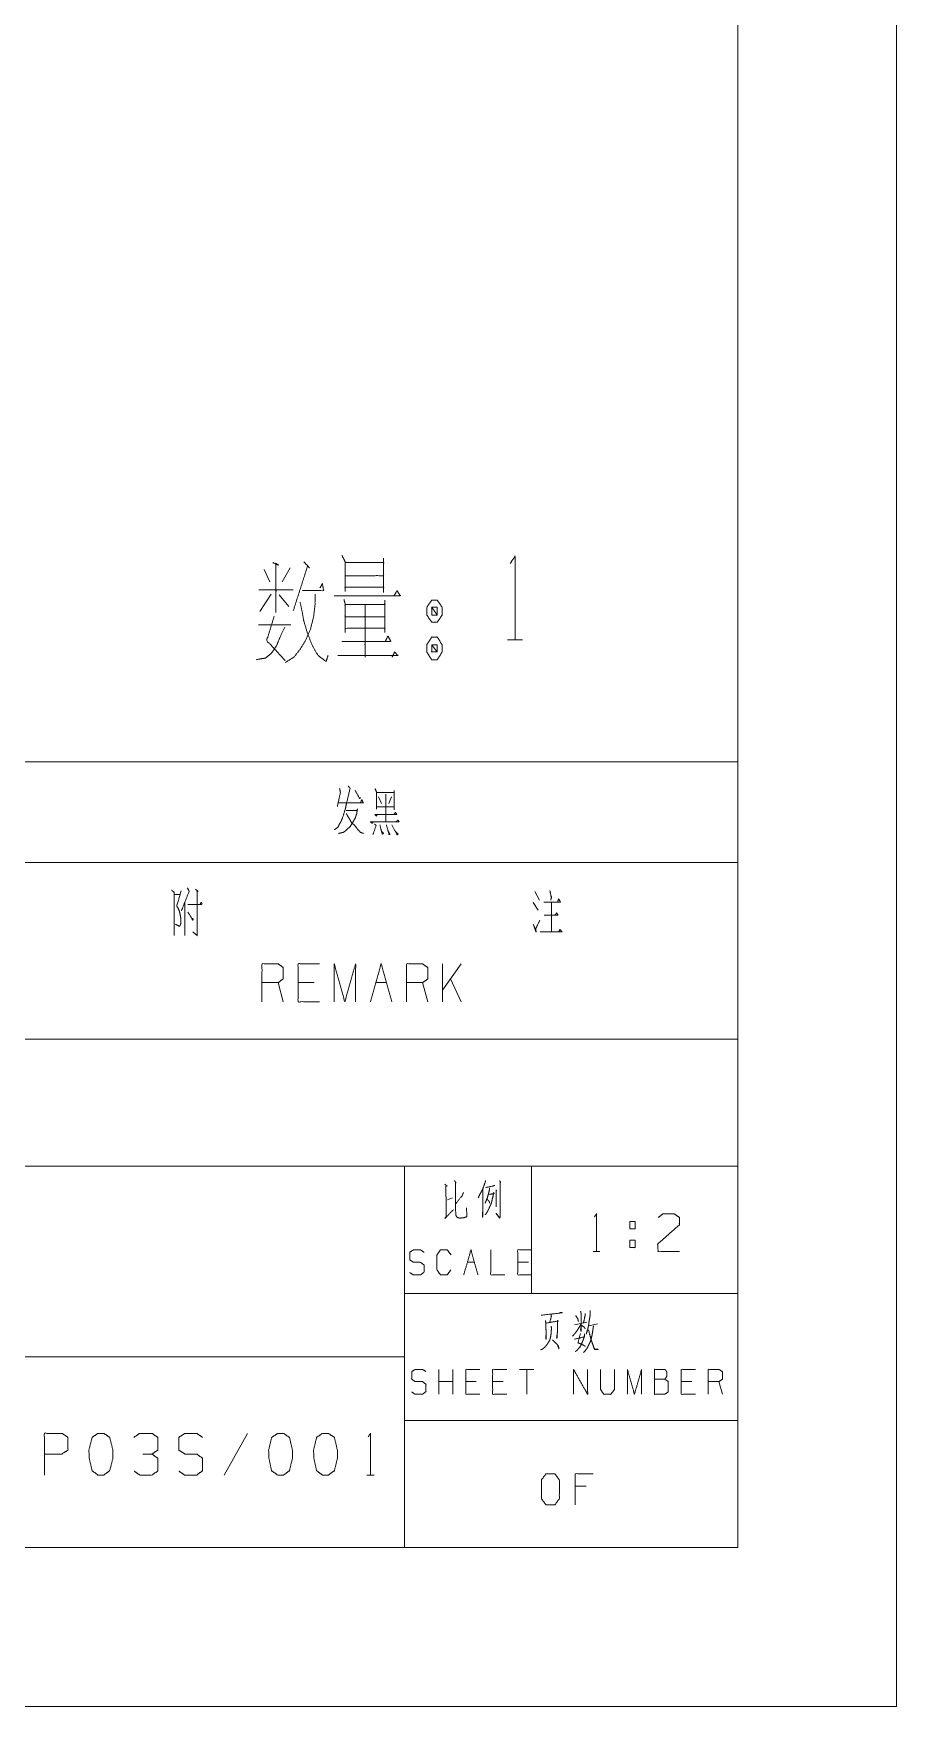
# Model space of a CAD drawing. Header units: millimetres. Extents: x 0 to 594, y 0 to 420.
# Drawn here: x 539.6 to 594, y 0 to 105.3 of the extents above; entities that cross this region are included whole.
import ezdxf

# ---------------------------------------------------------------- set-up
doc = ezdxf.new("R2010")
doc.units = ezdxf.units.MM
doc.layers.add('101', color=7, linetype='Continuous', true_color=0xffffff)

msp = doc.modelspace()

# ---------------------------------------------------------------- linework, layer by layer
at = {"layer": '101', "color": 133, "linetype": 'Continuous', "lineweight": 18}
for p, q in [((594, 0), (594, 420)), ((584, 10), (584, 410)), ((404, 42), (584, 42)), ((404, 34), (584, 34)), ((563, 34), (563, 10)), ((571, 34), (571, 26)), ((563, 26), (584, 26)), ((454, 22), (563, 22)), ((563, 18), (584, 18)), ((25, 10), (584, 10)), ((404, 10), (584, 10)), ((0, 0), (594, 0))]:
    msp.add_line(p, q, dxfattribs=at)
at = {"layer": '101', "color": 72, "linetype": 'Continuous', "lineweight": 18}
for p, q in [((555.81, 71.66), (555.3, 70.78)), ((554.17, 71.55), (554.52, 70.78)), ((554.6, 70.01), (553.9, 68.91)), ((555.11, 69.96), (555.73, 69.24)), ((553.82, 68.08), (555.85, 68.08)), ((569.5, 67.14), (570.44, 67.14)), ((537, 59.46), (584, 59.46)), ((584, 59.46), (584, 53.11)), ((561.27, 57.53), (562.36, 57.53)), ((561.36, 57.25), (561.55, 56.83)), ((561.83, 57.43), (561.83, 55.68)), ((562.19, 57.25), (562.01, 56.83)), ((562.36, 57.65), (562.36, 56.43)), ((559.33, 56.4), (560, 56.4)), ((561.29, 56.62), (562.36, 56.62)), ((537, 53.11), (584, 53.11)), ((584, 53.11), (584, 42)), ((548.52, 51.1), (548.87, 51.1)), ((549.17, 50.6), (549.17, 48.53)), ((549.84, 51.45), (550.02, 51.3)), ((571.12, 50.6), (571.42, 50.13)), ((571.21, 51.3), (571.51, 50.75)), ((565.41, 44.36), (565.41, 46.74)), ((566.58, 46.74), (565.41, 45.09)), ((555.37, 44.36), (555.04, 45.56)), ((557.31, 45.56), (556.31, 45.56)), ((561.19, 45.56), (561.87, 45.56)), ((564.48, 44.36), (564.14, 45.56)), ((566.58, 44.36), (565.91, 45.79)), ((537, 42), (584, 42)), ((565.71, 31.9), (566.03, 32.02)), ((574.89, 28.63), (575.31, 28.63)), ((577.2, 29.36), (577.2, 28.88)), ((577.2, 29.36), (577.53, 29.36)), ((566.97, 27.96), (567.41, 27.96)), ((570.81, 27.96), (570.14, 27.96)), ((573.71, 24.03), (574.5, 24.2)), ((574.61, 23.97), (575.16, 24.09)), ((565.17, 19.65), (565.17, 21.22)), ((566.06, 19.65), (566.06, 21.22)), ((571.15, 21.22), (570.26, 21.22)), ((570.71, 21.22), (570.71, 19.65)), ((566.06, 20.45), (565.17, 20.45)), ((567.53, 20.45), (566.87, 20.45)), ((569.23, 20.45), (568.56, 20.45)), ((581.11, 20.45), (580.44, 20.45)), ((583.03, 19.65), (582.81, 20.45)), ((553.12, 17.19), (551.64, 14.57)), ((560.63, 14.57), (561.1, 14.57)), ((574.45, 13.87), (573.76, 13.87))]:
    msp.add_line(p, q, dxfattribs=at)
for points, knots in [([(554.72, 72), (555.07, 71.83), (554.91, 71.94), (554.91, 68.85), (554.91, 70.29), (553.82, 70.29), (556, 70.29)], [0, 0, 0.046314, 0.069117, 0.437815, 0.608996, 0.739331, 1, 1]), ([(556.67, 72.05), (557.02, 71.66), (556.9, 71.77), (556, 68.96)], [0, 0, 0.143541, 0.187776, 1, 1]), ([(559.07, 72.44), (559.27, 72.05), (559.27, 70.18), (559.27, 70.45), (561.69, 70.45), (561.69, 70.12), (561.69, 72.27), (561.69, 72), (559.27, 72), (561.69, 72), (561.69, 71.17), (559.27, 71.17)], [0, 0, 0.027307, 0.1457, 0.163111, 0.315748, 0.336641, 0.472445, 0.489856, 0.642493, 0.79513, 0.847363, 1, 1]), ([(569.66, 71.94), (569.97, 72.38), (569.97, 67.14)], [0, 0, 0.09349, 1, 1]), ([(556.59, 70.23), (557.91, 70.23), (557.84, 70.67), (557.68, 70.4)], [0, 0, 0.634145, 0.848464, 1, 1]), ([(557.37, 70.01), (557.37, 69.35), (557.29, 68.63), (557.1, 67.86), (556.78, 67.09), (556.43, 66.54), (556.04, 66.04), (555.5, 65.71)], [0, 0, 0.134097, 0.280225, 0.441582, 0.610314, 0.742763, 0.870661, 1, 1]), ([(556.43, 69.51), (556.55, 68.96), (556.67, 68.3), (556.9, 67.53), (557.21, 66.76), (557.56, 66.15), (558.07, 65.77), (558.19, 66.15)], [0, 0, 0.122114, 0.267685, 0.442437, 0.622811, 0.774613, 0.912625, 1, 1]), ([(558.57, 69.9), (562.74, 69.9), (562.54, 70.23), (562.35, 69.9)], [0, 0, 0.844515, 0.922258, 1, 1]), ([(559.19, 69.68), (559.27, 69.4), (559.27, 67.59), (559.27, 67.86), (561.76, 67.86), (561.76, 67.59), (561.76, 69.63), (561.76, 69.35), (559.27, 69.35), (559.27, 68.58), (561.76, 68.58), (560.52, 68.58), (560.52, 69.35), (560.52, 66.04), (560.52, 67.03), (559.04, 67.03), (562.15, 67.03), (561.96, 67.37), (561.8, 67.03)], [0, 0, 0.011506, 0.084582, 0.095654, 0.195851, 0.206923, 0.288857, 0.299929, 0.400126, 0.431128, 0.531326, 0.581425, 0.612427, 0.745292, 0.785151, 0.844643, 0.96989, 0.985311, 1, 1]), ([(565.07, 69.63), (564.72, 69.63), (564.41, 69.18), (564.41, 68.69), (564.72, 68.25), (565.07, 68.25), (565.38, 68.69), (565.38, 69.18), (565.07, 69.63)], [0, 0, 0.091015, 0.231147, 0.359873, 0.500006, 0.591021, 0.731148, 0.859874, 1, 1]), ([(554.8, 68.63), (554.33, 67.09), (555.5, 65.82)], [0, 0, 0.483239, 1, 1]), ([(564.72, 68.69), (565.07, 68.69), (564.72, 69.18), (564.72, 68.69)], [0, 0, 0.241168, 0.658907, 1, 1]), ([(565.07, 68.69), (565.07, 69.18), (564.72, 69.18)], [0, 0, 0.585808, 1, 1]), ([(555.46, 67.92), (555.15, 67.26), (554.95, 66.76), (554.6, 66.26), (554.25, 65.99), (553.67, 65.88)], [0, 0, 0.251053, 0.434039, 0.642622, 0.795772, 1, 1]), ([(558.8, 66.15), (562.58, 66.15), (562.39, 66.37), (562.23, 66.04)], [0, 0, 0.85138, 0.917651, 1, 1]), ([(565.38, 66.81), (565.07, 67.31), (564.72, 67.31), (564.41, 66.81), (564.41, 66.37), (564.72, 65.88), (565.07, 65.88), (565.38, 66.37), (565.38, 66.81)], [0, 0, 0.149194, 0.238511, 0.387711, 0.5, 0.6492, 0.738517, 0.887711, 1, 1]), ([(564.72, 66.81), (564.72, 66.37), (565.07, 66.37)], [0, 0, 0.556971, 1, 1]), ([(565.07, 66.81), (564.72, 66.81), (565.07, 66.37), (565.07, 66.81)], [0, 0, 0.258827, 0.674606, 1, 1]), ([(559.45, 57.95), (559.58, 57.78), (559.35, 56.83), (559.28, 56.48), (559.1, 55.93), (559.01, 55.7), (558.9, 55.53), (558.83, 55.35), (558.59, 55.18)], [0, 0, 0.069926, 0.38885, 0.505362, 0.693867, 0.772746, 0.839515, 0.9011, 1, 1]), ([(558.92, 57.78), (558.97, 57.53), (558.78, 56.65)], [0, 0, 0.221863, 1, 1]), ([(558.87, 56.88), (560.41, 56.88), (560.32, 57.08), (560.23, 56.88)], [0, 0, 0.778575, 0.889287, 1, 1]), ([(559.89, 57.68), (560.19, 57.13), (560.23, 57.22)], [0, 0, 0.855262, 1, 1]), ([(561.15, 57.78), (561.25, 57.55), (561.25, 56.48)], [0, 0, 0.187915, 1, 1]), ([(560.04, 56.5), (560, 56.2), (559.91, 55.93), (559.77, 55.68), (559.58, 55.38), (559.36, 55.18), (559.17, 55.02), (558.85, 54.95)], [0, 0, 0.143871, 0.281442, 0.418246, 0.588512, 0.727354, 0.844312, 1, 1]), ([(559.35, 56.2), (559.42, 56.05), (559.56, 55.83), (559.66, 55.65), (559.89, 55.43), (560.04, 55.23), (560.23, 55.02), (560.42, 54.95)], [0, 0, 0.098129, 0.255365, 0.37644, 0.566726, 0.71165, 0.876695, 1, 1]), ([(561.27, 56.12), (561.25, 56.03), (561.13, 56.15), (562.52, 56.15), (562.44, 56.28), (562.35, 56.15)], [0, 0, 0.051287, 0.140119, 0.845357, 0.922679, 1, 1]), ([(561.06, 55.68), (560.97, 55.58), (560.86, 55.68), (562.67, 55.68), (562.59, 55.8), (562.47, 55.68)], [0, 0, 0.055573, 0.116265, 0.866965, 0.926762, 1, 1]), ([(561.11, 55.55), (561.22, 55.45), (561.02, 54.88)], [0, 0, 0.193665, 1, 1]), ([(561.46, 55.48), (561.6, 54.9), (561.69, 54.95), (561.55, 55.1)], [0, 0, 0.658059, 0.770917, 1, 1]), ([(561.87, 55.48), (562.03, 54.88), (562.1, 54.88), (561.98, 55.08)], [0, 0, 0.669865, 0.7462, 1, 1]), ([(562.21, 55.48), (562.54, 54.85), (562.61, 54.9), (562.44, 55.08)], [0, 0, 0.679076, 0.761949, 1, 1]), ([(548.34, 51.38), (548.5, 51.23), (548.5, 48.53)], [0, 0, 0.074913, 1, 1]), ([(548.94, 51.33), (548.66, 50.38), (548.77, 50.2), (548.84, 50.02), (548.91, 49.68), (548.91, 49.25), (548.84, 49.1), (548.59, 49.23)], [0, 0, 0.37982, 0.458229, 0.530553, 0.667378, 0.830233, 0.893776, 1, 1]), ([(549.33, 51.53), (549.44, 51.3), (548.96, 50.08)], [0, 0, 0.159107, 1, 1]), ([(549.35, 50.48), (550.27, 50.48), (550.2, 50.62), (550.14, 50.5)], [0, 0, 0.752923, 0.888763, 1, 1]), ([(549.95, 51.35), (549.95, 48.53), (549.68, 48.75)], [0, 0, 0.890401, 1, 1]), ([(572.26, 50.6), (572.26, 48.75), (571.55, 48.75), (572.94, 48.75), (572.8, 48.9), (572.71, 48.75)], [0, 0, 0.426906, 0.590047, 0.912256, 0.959823, 1, 1]), ([(571.78, 50.62), (572.84, 50.62), (572.71, 50.83), (572.66, 50.65)], [0, 0, 0.717261, 0.876328, 1, 1]), ([(572.17, 51.35), (572.26, 50.87), (572.27, 50.98), (572.22, 50.75)], [0, 0, 0.592184, 0.71666, 1, 1]), ([(549.37, 50), (549.68, 49.48), (549.7, 49.58), (549.61, 49.6)], [0, 0, 0.760418, 0.886215, 1, 1]), ([(571.8, 49.8), (572.68, 49.8), (572.59, 49.95), (572.5, 49.83)], [0, 0, 0.729813, 0.873574, 1, 1]), ([(571.12, 49.23), (571.3, 48.73), (571.27, 48.95), (571.53, 49.48)], [0, 0, 0.39393, 0.563113, 1, 1]), ([(554.03, 44.36), (554.03, 46.74), (555.04, 46.74), (555.37, 46.51), (555.37, 45.79), (555.04, 45.56), (554.03, 45.56)], [0, 0, 0.400952, 0.571031, 0.639278, 0.761674, 0.829921, 1, 1]), ([(557.65, 44.36), (556.31, 44.36), (556.31, 46.74), (557.65, 46.74)], [0, 0, 0.26539, 0.73461, 1, 1]), ([(558.58, 44.36), (558.58, 46.74), (559.25, 44.36), (559.93, 46.74), (559.93, 44.36)], [0, 0, 0.245192, 0.499999, 0.754808, 1, 1]), ([(563.14, 44.36), (563.14, 46.74), (564.14, 46.74), (564.48, 46.51), (564.48, 45.79), (564.14, 45.56), (563.14, 45.56)], [0, 0, 0.400951, 0.571036, 0.639278, 0.761673, 0.829915, 1, 1]), ([(565.55, 32.87), (565.69, 32.75), (565.61, 32.79), (565.64, 30.8), (565.55, 30.72), (566.1, 31.28)], [0, 0, 0.060255, 0.090729, 0.714609, 0.752496, 1, 1]), ([(566.15, 33.1), (566.26, 32.95), (566.22, 33), (566.22, 32.56), (566.22, 31.73), (566.22, 31.42), (566.22, 31.34), (566.24, 30.95), (566.28, 30.84), (566.34, 30.78), (566.47, 30.74), (566.73, 30.76), (566.92, 30.82), (566.94, 30.84), (566.91, 31.38)], [0, 0, 0.050888, 0.067373, 0.186118, 0.412301, 0.497119, 0.519738, 0.627249, 0.65796, 0.681273, 0.718988, 0.791169, 0.845839, 0.852764, 1, 1]), ([(568.11, 33.1), (568.09, 33), (567.92, 32.54), (567.77, 32.27), (567.65, 32.02)], [0, 0, 0.089072, 0.504979, 0.766001, 1, 1]), ([(568.12, 32.69), (568.15, 32.67), (568.18, 32.67), (568.69, 32.79), (568.65, 32.79), (568.58, 32.75)], [0, 0, 0.049777, 0.090418, 0.822302, 0.883264, 1, 1]), ([(569, 33.08), (569.06, 33), (569.03, 32.98), (569.04, 30.93), (569.04, 30.91), (569.03, 30.78), (569, 30.74), (568.77, 31.05), (569, 30.76), (569.03, 30.84)], [0, 0, 0.031372, 0.042462, 0.676473, 0.682877, 0.721567, 0.737252, 0.857566, 0.97283, 1, 1]), ([(566.22, 31.63), (566.65, 32.17), (566.72, 32.35)], [0, 0, 0.77398, 1, 1]), ([(567.95, 32.54), (567.93, 30.78), (567.92, 30.91), (567.92, 30.93), (567.93, 31.11)], [0, 0, 0.841012, 0.900786, 0.91068, 1, 1]), ([(568.36, 32.62), (568.37, 32.58), (568.3, 32.29), (568.23, 32.02), (568.15, 31.84), (568.09, 31.69)], [0, 0, 0.044907, 0.350493, 0.635599, 0.84023, 1, 1]), ([(568.36, 32.23), (568.65, 32.29), (568.62, 32.35), (568.59, 32.13), (568.53, 31.92), (568.5, 31.75), (568.44, 31.59), (568.37, 31.44), (568.3, 31.28), (568.23, 31.15), (568.15, 31.01), (568.09, 30.95)], [0, 0, 0.158199, 0.194491, 0.315854, 0.429576, 0.518477, 0.61133, 0.697145, 0.792864, 0.869069, 0.954884, 1, 1]), ([(568.21, 31.92), (568.34, 31.8), (568.37, 31.69)], [0, 0, 0.627275, 1, 1]), ([(568.78, 32.52), (568.81, 32.48), (568.78, 32.46), (568.78, 31.46), (568.77, 31.57), (568.78, 31.69)], [0, 0, 0.03871, 0.066082, 0.824705, 0.904515, 1, 1]), ([(574.96, 30.81), (575.1, 31.01), (575.1, 28.63)], [0, 0, 0.093487, 1, 1]), ([(577.2, 30.06), (577.2, 30.53), (577.53, 30.53), (577.53, 30.06), (577.2, 30.06)], [0, 0, 0.2929, 0.5, 0.7929, 1, 1]), ([(578.98, 30.78), (579.3, 31.01), (579.99, 31.01), (580.32, 30.78), (580.32, 30.31), (578.96, 29.11), (578.98, 28.63), (580.32, 28.63)], [0, 0, 0.069688, 0.192979, 0.265274, 0.350227, 0.674742, 0.759753, 1, 1]), ([(563.34, 27.31), (563.56, 27.17), (564.02, 27.17), (564.24, 27.33), (564.24, 27.79), (564.02, 27.96), (563.57, 27.96), (563.34, 28.11), (563.34, 28.59), (563.57, 28.74), (564.02, 28.74), (564.24, 28.59)], [0, 0, 0.068036, 0.184055, 0.25452, 0.372334, 0.442799, 0.555845, 0.62637, 0.748393, 0.818918, 0.931964, 1, 1]), ([(565.92, 27.48), (565.7, 27.17), (565.27, 27.17), (565.05, 27.48), (565.05, 28.42), (565.27, 28.74), (565.71, 28.74), (565.94, 28.42)], [0, 0, 0.114568, 0.24337, 0.357938, 0.638582, 0.753151, 0.885432, 1, 1]), ([(568.44, 28.74), (568.44, 27.17), (569.33, 27.17)], [0, 0, 0.638726, 1, 1]), ([(571.03, 27.17), (570.14, 27.17), (570.14, 28.74), (571.03, 28.74)], [0, 0, 0.265394, 0.734606, 1, 1]), ([(577.53, 29.36), (577.53, 28.88), (577.2, 28.88)], [0, 0, 0.585801, 1, 1]), ([(571.61, 24.63), (572.96, 24.78), (572.9, 24.8), (572.76, 24.78)], [0, 0, 0.865801, 0.9055, 1, 1]), ([(571.88, 24.3), (571.91, 24.13), (571.92, 23.7), (571.92, 23.12), (571.91, 23.2), (571.91, 23.35)], [0, 0, 0.119124, 0.427226, 0.837796, 0.897359, 1, 1]), ([(571.91, 24.13), (572.7, 24.26), (572.65, 24.3), (572.64, 23.95), (572.64, 23.58), (572.62, 23.35), (572.61, 23.16), (572.59, 23.24), (572.62, 23.43)], [0, 0, 0.351973, 0.378523, 0.533485, 0.697421, 0.797812, 0.880032, 0.917027, 1, 1]), ([(572.23, 24.69), (572.26, 24.57), (572.16, 24.18)], [0, 0, 0.238947, 1, 1]), ([(573.79, 24.61), (573.93, 24.38), (573.96, 24.24)], [0, 0, 0.640215, 1, 1]), ([(574.1, 24.88), (574.13, 24.74), (574.13, 23.6), (574.1, 23.74), (574.13, 23.87)], [0, 0, 0.094653, 0.823642, 0.918296, 1, 1]), ([(574.39, 24.74), (574.39, 24.63), (574.28, 24.16)], [0, 0, 0.174306, 1, 1]), ([(574.7, 24.92), (574.7, 24.8), (574.69, 24.57), (574.64, 24.28), (574.6, 23.97), (574.54, 23.72), (574.47, 23.49), (574.45, 23.43)], [0, 0, 0.081859, 0.232245, 0.425428, 0.632112, 0.800316, 0.957949, 1, 1]), ([(572.24, 23.93), (572.27, 23.8), (572.26, 23.76), (572.24, 23.47), (572.2, 23.22), (572.16, 23.08), (572.08, 22.93), (571.99, 22.79), (571.85, 22.62), (571.7, 22.5), (571.58, 22.44)], [0, 0, 0.073226, 0.098425, 0.264943, 0.409701, 0.496587, 0.589741, 0.686971, 0.813795, 0.923946, 1, 1]), ([(574.12, 24.05), (573.98, 23.82), (573.85, 23.62), (573.72, 23.45), (573.59, 23.31)], [0, 0, 0.287226, 0.555122, 0.78619, 1, 1]), ([(573.71, 23.12), (574.34, 23.27), (574.35, 23.45), (574.35, 23.37), (574.28, 23.12), (574.17, 22.85), (574.07, 22.64), (573.96, 22.52), (573.85, 22.4), (573.78, 22.33)], [0, 0, 0.304482, 0.392589, 0.431627, 0.553718, 0.689476, 0.79837, 0.878843, 0.95475, 1, 1]), ([(574.09, 23.47), (573.93, 22.89), (574.03, 22.85), (574.15, 22.81), (574.26, 22.75), (574.41, 22.67)], [0, 0, 0.529111, 0.626299, 0.735529, 0.8521, 1, 1]), ([(574.13, 24.01), (574.31, 23.89), (574.39, 23.78)], [0, 0, 0.613114, 1, 1]), ([(574.91, 23.97), (574.86, 23.62), (574.82, 23.37), (574.77, 23.16), (574.72, 22.98), (574.6, 22.73), (574.5, 22.54), (574.38, 22.38), (574.29, 22.29)], [0, 0, 0.194372, 0.332631, 0.448612, 0.555647, 0.706159, 0.822691, 0.93385, 1, 1]), ([(574.58, 23.7), (574.61, 23.66), (574.76, 23.08), (574.86, 22.81), (574.96, 22.52), (574.99, 22.46), (575.21, 22.48), (574.99, 22.5), (574.92, 22.62)], [0, 0, 0.026719, 0.341744, 0.493483, 0.655462, 0.691641, 0.807838, 0.924035, 1, 1]), ([(572.32, 23.08), (572.52, 22.89), (572.64, 22.77), (572.7, 22.69), (572.74, 22.52), (572.65, 22.73)], [0, 0, 0.292982, 0.473564, 0.580849, 0.762105, 1, 1]), ([(563.46, 19.8), (563.68, 19.65), (564.14, 19.65), (564.36, 19.82), (564.36, 20.28), (564.14, 20.45), (563.69, 20.45), (563.46, 20.6), (563.46, 21.08), (563.69, 21.22), (564.14, 21.22), (564.36, 21.08)], [0, 0, 0.068036, 0.184055, 0.25452, 0.372334, 0.442799, 0.555845, 0.62637, 0.748393, 0.818918, 0.931964, 1, 1]), ([(567.76, 19.65), (566.87, 19.65), (566.87, 21.22), (567.76, 21.22)], [0, 0, 0.265394, 0.734606, 1, 1]), ([(569.45, 19.65), (568.56, 19.65), (568.56, 21.22), (569.45, 21.22)], [0, 0, 0.265388, 0.734612, 1, 1]), ([(573.65, 19.65), (573.65, 21.22), (574.54, 19.65), (574.54, 21.22)], [0, 0, 0.317575, 0.682425, 1, 1]), ([(575.35, 21.22), (575.35, 19.97), (575.56, 19.65), (576.01, 19.65), (576.24, 19.97), (576.24, 21.22)], [0, 0, 0.337153, 0.438603, 0.557779, 0.662847, 1, 1]), ([(577.05, 19.65), (577.05, 21.22), (577.49, 19.65), (577.94, 21.22), (577.94, 19.65)], [0, 0, 0.245192, 0.500001, 0.754808, 1, 1]), ([(578.75, 20.6), (578.75, 21.22), (579.41, 21.22), (579.52, 21.08), (579.52, 20.76), (579.41, 20.6), (578.75, 20.6), (578.75, 19.65), (579.4, 19.65), (579.62, 19.8), (579.62, 20.45), (579.41, 20.6)], [0, 0, 0.115918, 0.238844, 0.272468, 0.330426, 0.366584, 0.48951, 0.663387, 0.784158, 0.833483, 0.952451, 1, 1]), ([(581.33, 19.65), (580.44, 19.65), (580.44, 21.22), (581.33, 21.22)], [0, 0, 0.265388, 0.734612, 1, 1]), ([(582.14, 19.65), (582.14, 21.22), (582.81, 21.22), (583.03, 21.08), (583.03, 20.6), (582.81, 20.45), (582.14, 20.45)], [0, 0, 0.400955, 0.571034, 0.639279, 0.761676, 0.829921, 1, 1]), ([(540.33, 14.57), (540.33, 17.19), (541.44, 17.19), (541.81, 16.94), (541.81, 16.14), (541.42, 15.89), (540.33, 15.89)], [0, 0, 0.401142, 0.571312, 0.639587, 0.762041, 0.832816, 1, 1]), ([(544.07, 14.57), (544.44, 14.84), (544.64, 15.62), (544.64, 16.14), (544.44, 16.94), (544.07, 17.19), (543.7, 17.19), (543.33, 16.94), (543.13, 16.14), (543.15, 15.62), (543.33, 14.84), (543.7, 14.57), (544.07, 14.57)], [0, 0, 0.067525, 0.183971, 0.260584, 0.380944, 0.446141, 0.500306, 0.565504, 0.685863, 0.762529, 0.87831, 0.945835, 1, 1]), ([(547.1, 15.89), (547.47, 16.14), (547.47, 16.94), (547.1, 17.19), (546.33, 17.19), (545.96, 16.94)], [0, 0, 0.153875, 0.429854, 0.583729, 0.846126, 1, 1]), ([(548.79, 14.82), (549.16, 14.57), (549.92, 14.57), (550.29, 14.84), (550.29, 15.62), (549.92, 15.89), (549.18, 15.89), (548.79, 16.14), (548.79, 16.94), (549.18, 17.19), (549.92, 17.19), (550.29, 16.94)], [0, 0, 0.068034, 0.184057, 0.25452, 0.372334, 0.442797, 0.555846, 0.626371, 0.748393, 0.818918, 0.931966, 1, 1]), ([(555.39, 14.57), (555.76, 14.84), (555.95, 15.62), (555.95, 16.14), (555.76, 16.94), (555.39, 17.19), (555.02, 17.19), (554.64, 16.94), (554.45, 16.14), (554.47, 15.62), (554.64, 14.84), (555.02, 14.57), (555.39, 14.57)], [0, 0, 0.067525, 0.183971, 0.260584, 0.380944, 0.446141, 0.500306, 0.565504, 0.685863, 0.762529, 0.87831, 0.945835, 1, 1]), ([(558.21, 14.57), (558.59, 14.84), (558.78, 15.62), (558.78, 16.14), (558.59, 16.94), (558.21, 17.19), (557.84, 17.19), (557.47, 16.94), (557.28, 16.14), (557.3, 15.62), (557.47, 14.84), (557.84, 14.57), (558.21, 14.57)], [0, 0, 0.067525, 0.183971, 0.260584, 0.380944, 0.446141, 0.500306, 0.565504, 0.685863, 0.762529, 0.87831, 0.945835, 1, 1]), ([(560.71, 16.97), (560.87, 17.19), (560.87, 14.57)], [0, 0, 0.093497, 1, 1]), ([(545.98, 14.82), (546.33, 14.57), (547.1, 14.57), (547.47, 14.82), (547.47, 15.62), (547.1, 15.89), (546.53, 15.89)], [0, 0, 0.12412, 0.343687, 0.472445, 0.703378, 0.836732, 1, 1]), ([(571.92, 12.69), (572.48, 12.69), (572.76, 13.08), (572.76, 14.26), (572.48, 14.65), (571.92, 14.65), (571.63, 14.26), (571.63, 13.08), (571.92, 12.69)], [0, 0, 0.102683, 0.191619, 0.409478, 0.498413, 0.601096, 0.691619, 0.909477, 1, 1]), ([(573.76, 12.69), (573.76, 14.65), (574.88, 14.65)], [0, 0, 0.638735, 1, 1])]:
    msp.add_open_spline(points, degree=1, knots=knots, dxfattribs=at)
for points in [[(560.86, 44.36), (561.53, 46.74), (562.2, 44.36)], [(566.74, 27.17), (567.19, 28.74), (567.63, 27.17)]]:
    msp.add_open_spline(points, degree=1, dxfattribs=at)

doc.saveas('drawing.dxf')
